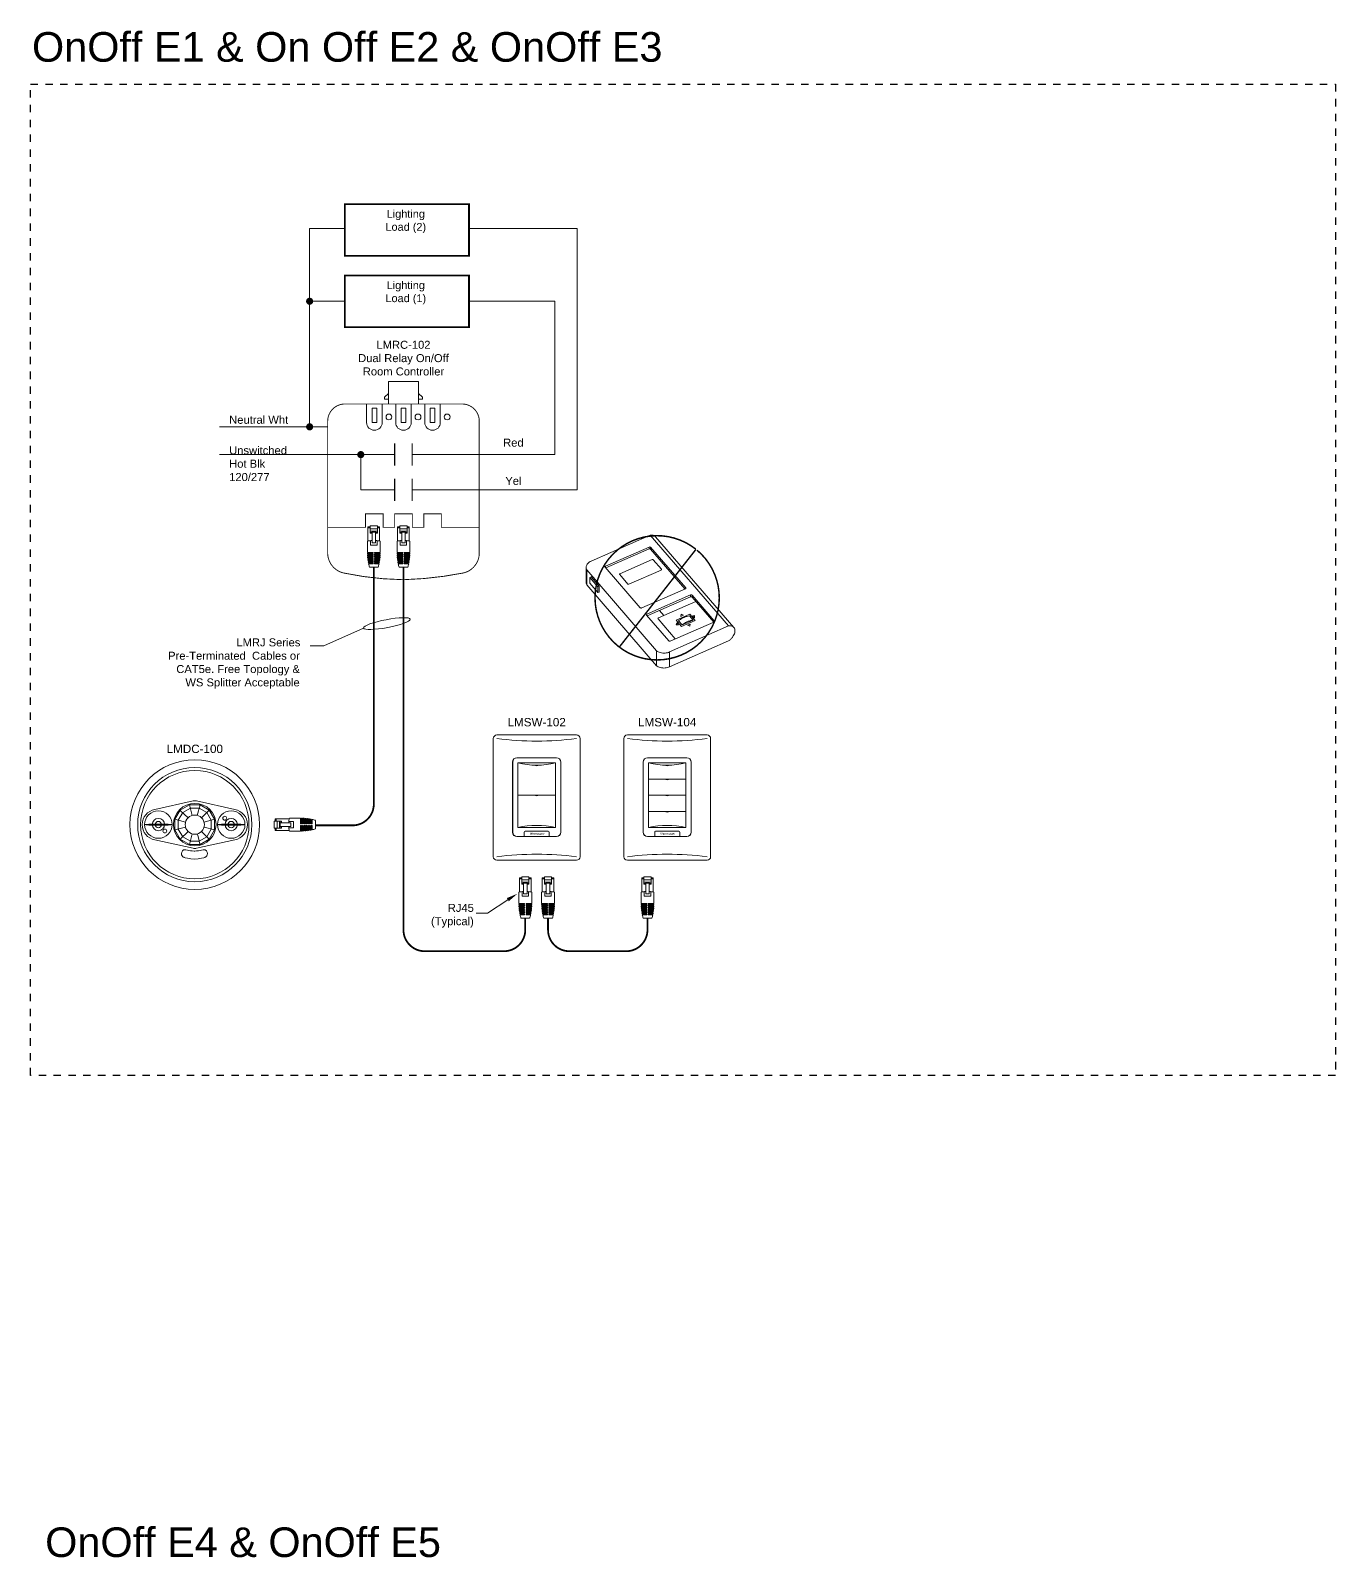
# Model space of a CAD drawing. Header units: inches. Extents: x -60 to 2005, y -577 to 104.
# Drawn here: x -60 to -16, y -13.7 to 37.9 of the extents above; entities that cross this region are included whole.
import ezdxf

# ---------------------------------------------------------------- set-up
doc = ezdxf.new("R2010")
doc.units = ezdxf.units.IN
doc.header["$MEASUREMENT"] = 0
doc.linetypes.add('Demo', pattern=[0.5, 0.25, -0.25])
doc.linetypes.add('HIDDEN2', pattern=[0.1875, 0.125, -0.0625])
doc.layers.get('0').update_dxf_attribs({"lineweight": 5})
doc.layers.add('PS Borders', color=40, linetype='Demo', lineweight=5, plot=False)
for name, color, linetype, lineweight in [('WS', 3, 'Continuous', 5), ('WS_DETAIL', 7, 'Continuous', 5), ('WS_LineVoltage', 1, 'Continuous', 5)]:
    doc.layers.add(name, color=color, linetype=linetype, lineweight=lineweight)
doc.styles.add('ARIAL', font='arial.ttf')

# ---------------------------------------------------------------- blocks, each defined once
blk = doc.blocks.new('A$C756910A1')
at = {"layer": 'WS_DETAIL'}
for p, q in [((0.15, 6.6), (0.15, 10.17)), ((0.15, 10.17), (0.73, 10.17)), ((0.73, 9.92), (0.15, 9.92)), ((0.73, 10.43), (0.73, 8.56)), ((0.73, 10.43), (2.51, 10.43)), ((2.51, 9.66), (0.73, 9.66)), ((2.51, 9.06), (0.73, 9.06)), ((0.73, 8.74), (1.17, 8.74)), ((0.73, 8.56), (1.17, 8.56)), ((1.17, 6.17), (1.17, 9.06)), ((1.17, 8.85), (2.06, 8.85)), ((2.06, 6.17), (2.06, 9.06)), ((2.06, 8.74), (2.51, 8.74)), ((2.51, 8.56), (2.06, 8.56)), ((2.51, 10.43), (2.51, 8.56)), ((3.08, 10.17), (2.51, 10.17)), ((3.08, 9.92), (2.51, 9.92)), ((3.08, 6.6), (3.08, 10.17)), ((0, 6.56), (0, 3.73)), ((0.81, 6.7), (0.81, 5.55)), ((0.81, 5.55), (2.42, 5.55)), ((1.17, 6.17), (2.06, 6.17)), ((2.42, 6.7), (2.42, 5.55)), ((3.23, 6.56), (3.23, 3.73)), ((0, 3.73), (1.43, 3.73)), ((0, 3.51), (1.43, 3.51)), ((0.01, 3.29), (1.43, 3.29)), ((0.02, 3.06), (1.43, 3.06)), ((0.03, 2.84), (1.43, 2.84)), ((0.05, 2.62), (1.43, 2.62)), ((0.07, 2.4), (1.43, 2.4)), ((0.09, 2.18), (1.43, 2.18)), ((0.12, 1.96), (1.43, 1.96)), ((0.15, 1.74), (1.43, 1.74)), ((0.18, 1.52), (1.43, 1.52)), ((0.22, 1.3), (1.43, 1.3)), ((0.26, 1.08), (1.43, 1.08)), ((0.31, 0.86), (1.43, 0.86)), ((0.89, 3.73), (0.89, 3.51)), ((0.89, 3.29), (0.89, 3.06)), ((0.89, 2.84), (0.89, 2.62)), ((0.89, 2.4), (0.89, 2.18)), ((0.89, 1.96), (0.89, 1.74)), ((0.89, 1.52), (0.89, 1.3)), ((0.89, 1.08), (0.89, 0.86)), ((1.43, 3.51), (1.43, 3.73)), ((1.43, 3.06), (1.43, 3.29)), ((1.43, 2.62), (1.43, 2.84)), ((1.43, 2.18), (1.43, 2.4)), ((1.43, 1.74), (1.43, 1.96)), ((1.43, 1.3), (1.43, 1.52)), ((1.43, 0.86), (1.43, 1.08)), ((1.8, 3.73), (3.23, 3.73)), ((1.8, 3.51), (1.8, 3.73)), ((1.8, 3.51), (3.23, 3.51)), ((1.8, 3.29), (3.23, 3.29)), ((1.8, 3.06), (1.8, 3.29)), ((1.8, 3.06), (3.22, 3.06)), ((1.8, 2.84), (3.2, 2.84)), ((1.8, 2.62), (1.8, 2.84)), ((1.8, 2.62), (3.19, 2.62)), ((1.8, 2.4), (3.17, 2.4)), ((1.8, 2.18), (1.8, 2.4)), ((1.8, 2.18), (3.14, 2.18)), ((1.8, 1.96), (3.12, 1.96)), ((1.8, 1.74), (1.8, 1.96)), ((1.8, 1.74), (3.09, 1.74)), ((1.8, 1.52), (3.05, 1.52)), ((1.8, 1.3), (1.8, 1.52)), ((1.8, 1.3), (3.01, 1.3)), ((1.8, 1.08), (2.97, 1.08)), ((1.8, 0.86), (1.8, 1.08)), ((1.8, 0.86), (2.92, 0.86)), ((2.34, 3.73), (2.34, 3.51)), ((2.34, 3.29), (2.34, 3.06)), ((2.34, 2.84), (2.34, 2.62)), ((2.34, 2.4), (2.34, 2.18)), ((2.34, 1.96), (2.34, 1.74)), ((2.34, 1.52), (2.34, 1.3)), ((2.34, 1.08), (2.34, 0.86)), ((2.69, 0), (0.52, 0))]:
    blk.add_line(p, q, dxfattribs=at)
for centre, radius, start, end in [((1.62, -0.58), 7.33, 93.502, 102.7411), ((1.62, -0.58), 7.33, 77.2589, 86.498), ((13.49, 3.73), 13.49, 180.937, 181.8742), ((13.49, 3.73), 13.49, 182.8119, 183.7504), ((13.49, 3.73), 13.49, 184.6899, 185.6307), ((13.49, 3.73), 13.49, 186.573, 187.5171), ((13.49, 3.73), 13.49, 188.4632, 189.4117), ((13.49, 3.73), 13.49, 190.3627, 191.3167), ((13.49, 3.73), 13.49, 192.2739, 196.0379), ((-10.25, 3.73), 13.49, 343.9621, 347.7261), ((-10.25, 3.73), 13.49, 348.6833, 349.6373), ((-10.25, 3.73), 13.49, 350.5883, 351.5368), ((-10.25, 3.73), 13.49, 352.4829, 353.427), ((-10.25, 3.73), 13.49, 354.3693, 355.3101), ((-10.25, 3.73), 13.49, 356.2496, 357.1881), ((-10.25, 3.73), 13.49, 358.1258, 359.063)]:
    blk.add_arc(centre, radius, start, end, dxfattribs=at)
blk = doc.blocks.new('RJ45')
at = {"layer": 'WS_DETAIL', "xscale": 1.117448685388325, "yscale": 1.117448685388325, "zscale": 1.117448685388325}
blk.add_blockref('A$C756910A1', (59.47, 150.68), dxfattribs=at)
blk = doc.blocks.new('A$C28216DC1')
at = {"layer": 'WS_DETAIL'}
blk.add_lwpolyline([(22.84, 8.11), (17.13, 4.27), (13.98, 4.27)], dxfattribs=at)
blk.add_solid([(23.11, 7.67), (22.56, 8.56), (25.52, 9.76)], dxfattribs=at)
at = {"layer": 'WS_DETAIL', "linetype": 'Continuous', "insert": (13.29, 3.59), "char_height": 2.25, "width": 37.309, "attachment_point": 6, "style": 'ARIAL'}
blk.add_mtext('\\pi29.81;RJ45\\P\\pi22.42;(Typical)', dxfattribs=at)
blk = doc.blocks.new('LMCT-100_i')
at = {"extrusion": (0, 0.700492, 0.71366)}
for p, q in [((-24.44, 12.57), (-4.49, 21.34)), ((21.96, -9.31), (-4.49, 21.34)), ((-2.72, 20.82), (23.73, -9.83)), ((-19.6, 10.84), (-4.88, 17.31)), ((-4.88, 16.69), (-19.52, 10.26)), ((-4.89, 17.31), (-4.89, 16.68)), ((-4.39, 17.23), (7.47, 3.58)), ((-4.39, 17.22), (-4.39, 16.6)), ((7.2, 3.17), (-4.39, 16.6)), ((-26.13, 10.41), (-26.13, 5.37)), ((-7.85, -3.15), (-19.72, 10.49)), ((-19.6, 10.84), (-19.6, 10.35)), ((-14.71, 8.31), (-3.84, 13.09)), ((-3.47, 13.03), (-0.73, 9.81)), ((-25.93, 9.59), (-25.93, 4.54)), ((-25.92, 9.59), (-2.4, -17.69)), ((-24.48, 7.23), (-24.92, 7.04)), ((-24.92, 7.04), (-22.2, 3.89)), ((-24.92, 7.04), (-24.92, 5.11)), ((-12.03, 4.85), (-14.8, 8.05)), ((-0.8, 9.56), (-11.67, 4.79)), ((-22.2, 1.96), (-24.92, 5.11)), ((-22.2, 3.89), (-21.76, 4.08)), ((-22.2, 1.96), (-22.2, 3.89)), ((-21.76, 2.15), (-22.2, 1.96)), ((-21.76, 2.15), (-21.76, 4.08)), ((7.36, 3.23), (-7.36, -3.23)), ((-5.6, -5.33), (9.12, 1.14)), ((9.12, 0.51), (-5.52, -5.91)), ((7.47, 3.58), (7.47, 3.31)), ((9.12, 1.14), (9.12, 0.51)), ((9.61, 1.05), (17.1, -7.63)), ((9.61, 1.05), (9.61, 0.43)), ((16.9, -8.02), (9.61, 0.43)), ((-1.72, -6.58), (10.88, -1.04)), ((0.07, -5.79), (-1.38, -4.1)), ((1.77, -14.36), (-5.72, -5.68)), ((-5.6, -5.33), (-5.6, -5.82)), ((3.96, -13.7), (-1.84, -6.93)), ((21.96, -9.31), (2, -18.08)), ((16.98, -7.98), (2.27, -14.44)), ((4.2, -7.4), (8.9, -5.34)), ((6, -9.49), (4.2, -7.4)), ((5.05, -8.96), (4.42, -8.23)), ((6.24, -8.97), (5.04, -7.57)), ((6, -9.49), (10.7, -7.42)), ((6.24, -8.97), (9.96, -7.33)), ((8.76, -5.94), (9.96, -7.33)), ((10.7, -7.42), (8.9, -5.34)), ((17.1, -7.63), (17.1, -7.9)), ((2, -23.12), (21.96, -14.36)), ((-2.4, -22.73), (-2.4, -17.69)), ((2, -18.08), (2, -23.12))]:
    blk.add_line(p, q, dxfattribs=at)
for p, q in [((4.42, -8.23), (4.2, -8.91)), ((5.05, -8.96), (4.2, -8.91)), ((5.83, -6.07), (5.93, -5.37)), ((6.71, -5.7), (5.93, -5.37)), ((8.87, -9.36), (8.09, -9.03)), ((8.87, -9.36), (8.97, -8.66)), ((9.78, -5.85), (10.48, -5.73)), ((10.4, -6.57), (10.48, -5.73))]:
    blk.add_line(p, q)
at = {"extrusion": (-0.310472, -0.62793, 0.71366)}
for p, q in [((6.71, -5.7), (5.83, -6.07)), ((8.97, -8.66), (8.09, -9.03))]:
    blk.add_line(p, q, dxfattribs=at)
at = {"extrusion": (-0.692921, 0.102711, 0.71366)}
blk.add_line((10.4, -6.57), (9.78, -5.85), dxfattribs=at)
for centre in [(-4.71, 16.87), (-4.71, 16.25)]:
    blk.add_arc(centre, 0.477, 48.6015, 112.129)
for points, knots in [([(-4.49, 21.34), (-4.24, 21.37), (-3.76, 21.38), (-3.16, 21.21), (-2.85, 20.98), (-2.72, 20.83), (-2.72, 20.82)], [0, 0, 0, 0, 0.1, 0.2, 0.3, 0.3044799, 0.3044799, 0.3044799, 0.3044799]), ([(-25.93, 4.54), (-26.02, 4.72), (-26.11, 5), (-26.13, 5.28), (-26.13, 5.37)], [0, 0, 0, 0, 0.1666667, 0.2459578, 0.2459578, 0.2459578, 0.2459578])]:
    blk.add_open_spline(points, degree=3, knots=knots)
for points in [[(-24.44, 12.57), (-24.67, 12.47), (-25.09, 12.23), (-25.6, 11.79), (-25.95, 11.27), (-26.13, 10.71), (-26.14, 10.14), (-26.02, 9.77), (-25.93, 9.59)], [(-19.72, 10.49), (-19.73, 10.51), (-19.76, 10.55), (-19.77, 10.62), (-19.77, 10.69), (-19.73, 10.75), (-19.68, 10.8), (-19.63, 10.83), (-19.6, 10.84)], [(-3.84, 13.09), (-3.82, 13.1), (-3.78, 13.11), (-3.71, 13.12), (-3.64, 13.11), (-3.57, 13.1), (-3.52, 13.07), (-3.49, 13.04), (-3.47, 13.03)], [(-14.8, 8.05), (-14.81, 8.07), (-14.83, 8.1), (-14.84, 8.15), (-14.83, 8.2), (-14.81, 8.24), (-14.77, 8.28), (-14.73, 8.3), (-14.71, 8.31)], [(-0.73, 9.81), (-0.72, 9.8), (-0.7, 9.77), (-0.69, 9.72), (-0.69, 9.67), (-0.72, 9.62), (-0.76, 9.58), (-0.8, 9.56), (-0.82, 9.55)], [(-11.67, 4.79), (-11.69, 4.78), (-11.73, 4.76), (-11.8, 4.75), (-11.87, 4.76), (-11.93, 4.78), (-11.99, 4.81), (-12.02, 4.83), (-12.03, 4.85)], [(7.47, 3.58), (7.49, 3.56), (7.51, 3.52), (7.53, 3.46), (7.52, 3.39), (7.48, 3.32), (7.43, 3.27), (7.38, 3.24), (7.35, 3.23)], [(9.12, 1.14), (9.14, 1.15), (9.2, 1.17), (9.3, 1.18), (9.39, 1.17), (9.48, 1.15), (9.56, 1.11), (9.6, 1.07), (9.61, 1.05)], [(9.61, 0.43), (9.6, 0.45), (9.56, 0.48), (9.48, 0.52), (9.39, 0.55), (9.3, 0.56), (9.2, 0.54), (9.14, 0.53), (9.12, 0.51)], [(-7.36, -3.23), (-7.38, -3.24), (-7.44, -3.26), (-7.54, -3.27), (-7.63, -3.27), (-7.72, -3.24), (-7.8, -3.2), (-7.84, -3.17), (-7.85, -3.15)], [(-5.72, -5.68), (-5.73, -5.66), (-5.76, -5.62), (-5.77, -5.56), (-5.76, -5.49), (-5.73, -5.42), (-5.67, -5.37), (-5.62, -5.34), (-5.6, -5.33)], [(-1.84, -6.93), (-1.85, -6.91), (-1.88, -6.87), (-1.89, -6.8), (-1.88, -6.74), (-1.85, -6.67), (-1.8, -6.62), (-1.75, -6.59), (-1.72, -6.58)], [(5.04, -7.57), (5.33, -7.34), (5.94, -6.91), (6.9, -6.4), (7.85, -6.06), (8.47, -5.96), (8.76, -5.94)], [(9.96, -7.33), (9.67, -7.35), (9.06, -7.46), (8.1, -7.8), (7.14, -8.3), (6.53, -8.73), (6.24, -8.97)], [(17.1, -7.63), (17.12, -7.65), (17.14, -7.69), (17.16, -7.75), (17.15, -7.82), (17.11, -7.88), (17.06, -7.94), (17.01, -7.97), (16.98, -7.98)], [(21.96, -14.36), (22.21, -14.17), (22.68, -13.76), (23.28, -13.06), (23.74, -12.32), (24.02, -11.58), (24.12, -10.88), (24.02, -10.27), (23.74, -9.78), (23.28, -9.44), (22.68, -9.27), (22.21, -9.28), (21.96, -9.31)], [(2.27, -14.44), (2.24, -14.46), (2.18, -14.48), (2.09, -14.49), (1.99, -14.48), (1.9, -14.45), (1.83, -14.42), (1.79, -14.38), (1.77, -14.36)], [(-2.4, -17.69), (-2.22, -17.83), (-1.8, -18.07), (-1.08, -18.32), (-0.3, -18.46), (0.5, -18.47), (1.29, -18.34), (1.78, -18.18), (2, -18.08)], [(2, -23.12), (1.78, -23.22), (1.29, -23.39), (0.5, -23.51), (-0.3, -23.5), (-1.08, -23.37), (-1.8, -23.11), (-2.22, -22.87), (-2.4, -22.73)]]:
    blk.add_open_spline(points, degree=3)
at = {"layer": 'WS_DETAIL'}
blk.add_line((-24.48, 7.23), (-21.76, 4.08), dxfattribs=at)
at = {"layer": 'WS_DETAIL', "extrusion": (0, 0.700492, 0.71366)}
blk.add_line((-25.93, 4.54), (-2.4, -22.73), dxfattribs=at)
blk = doc.blocks.new('WallPlate1Gang')
for p, q in [((-10.76, 33.83), (10.76, 33.83)), ((-11.72, 0.96), (-11.72, 32.87)), ((11.72, 32.87), (11.72, 0.96)), ((-6.49, 26.51), (-6.49, 7.57)), ((-5.31, 27.69), (5.31, 27.69)), ((6.49, 26.51), (6.49, 7.57)), ((5.31, 6.39), (-5.31, 6.39)), ((-10.76, 0), (10.76, 0))]:
    blk.add_line(p, q)
for centre, radius, start, end in [((-10.76, 32.87), 0.96, 90, 180), ((10.76, 32.87), 0.96, 0, 90), ((0, 117.5), 85.31, 262.7571, 277.2429), ((-5.31, 26.51), 1.18, 90, 180), ((5.31, 26.51), 1.18, 0, 90), ((-5.31, 7.57), 1.18, 180, 270), ((5.31, 7.57), 1.18, 270, 0), ((-10.76, 0.96), 0.96, 180, 270), ((0, -83.67), 85.31, 82.7571, 97.2429), ((10.76, 0.96), 0.96, 270, 0)]:
    blk.add_arc(centre, radius, start, end)
blk = doc.blocks.new('*U137')
blk.add_blockref('WallPlate1Gang', (0, -0.01))
blk = doc.blocks.new('*U251')
for p, q in [((-5.32, 21.31), (5.32, 21.31)), ((-6.5, 20.13), (-6.5, 1.18)), ((-5.07, 2.44), (-5.07, 19.89)), ((-5.07, 19.89), (5.07, 19.89)), ((-5.07, 19.89), (5.07, 19.89)), ((-0.33, 19.29), (-0.33, 19.19)), ((0.33, 19.29), (0.33, 19.19)), ((5.07, 19.89), (5.07, 2.44)), ((6.5, 20.13), (6.5, 1.18)), ((-5.07, 11.16), (0, 11.16)), ((-0.33, 11.17), (-0.33, 11.06)), ((0, 11.16), (5.07, 11.16)), ((0.33, 11.17), (0.33, 11.06)), ((5.32, 0), (-5.32, 0)), ((5.07, 2.44), (-5.07, 2.44)), ((-3.38, 1.24), (-3.38, 0)), ((3.14, 1.48), (-3.14, 1.48)), ((3.38, 1.24), (3.38, 0))]:
    blk.add_line(p, q)
for centre, radius, start, end in [((-5.32, 20.13), 1.18, 90, 180), ((5.32, 20.13), 1.18, 0, 90), ((0, 41.25), 21.96, 256.6482, 283.3518), ((0, 19.73), 0.639, 238.6629, 301.3371), ((0, 11.61), 0.639, 238.6629, 301.3371), ((-5.32, 1.18), 1.18, 180, 270), ((0, -18.92), 21.96, 76.6482, 103.3518), ((-3.14, 1.24), 0.239, 90, 180), ((3.14, 1.24), 0.239, 0, 90), ((5.32, 1.18), 1.18, 270, 0)]:
    blk.add_arc(centre, radius, start, end)
at = {"style": 'ARIAL'}
for s, insert, char_height, width, attachment_point in [('LMSW-102', (0, 32.02), 2.25, 40.9705, 2), ('{\\fArial|b1|i1|c0|p34;Wattstopper}', (-1.79, 1.04), 0.4798, 3.7953, 1)]:
    blk.add_mtext(s, dxfattribs=dict(at, insert=insert, char_height=char_height, width=width, attachment_point=attachment_point))
blk = doc.blocks.new('*U249')
for p, q in [((-5.32, 21.31), (5.32, 21.31)), ((-6.5, 20.13), (-6.5, 1.18)), ((-5.07, 2.44), (-5.07, 19.89)), ((-5.07, 19.89), (5.07, 19.89)), ((-0.33, 19.29), (-0.33, 19.19)), ((0.33, 19.29), (0.33, 19.19)), ((5.07, 19.89), (5.07, 2.44)), ((6.5, 20.13), (6.5, 1.18)), ((-5.07, 15.52), (0, 15.52)), ((-0.33, 15.53), (-0.33, 15.42)), ((0, 15.52), (5.07, 15.52)), ((0.33, 15.53), (0.33, 15.42)), ((-5.07, 11.16), (0, 11.16)), ((-0.33, 11.17), (-0.33, 11.06)), ((0, 11.16), (5.07, 11.16)), ((0.33, 11.17), (0.33, 11.06)), ((-5.07, 6.8), (0, 6.8)), ((-0.33, 6.81), (-0.33, 6.7)), ((0, 6.8), (5.07, 6.8)), ((0.33, 6.81), (0.33, 6.7)), ((5.32, 0), (-5.32, 0)), ((5.07, 2.44), (-5.07, 2.44)), ((5.07, 2.44), (-5.07, 2.44)), ((-3.38, 1.24), (-3.38, 0)), ((3.14, 1.48), (-3.14, 1.48)), ((3.38, 1.24), (3.38, 0))]:
    blk.add_line(p, q)
for centre, radius, start, end in [((-5.32, 20.13), 1.18, 90, 180), ((5.32, 20.13), 1.18, 0, 90), ((0, 41.25), 21.96, 256.6482, 283.3518), ((0, 19.73), 0.639, 238.6629, 301.3371), ((0, 15.97), 0.639, 238.6629, 301.3371), ((0, 11.61), 0.639, 238.6629, 301.3371), ((0, 7.25), 0.639, 238.6629, 301.3371), ((-5.32, 1.18), 1.18, 180, 270), ((0, -18.92), 21.96, 76.6482, 103.3518), ((-3.14, 1.24), 0.239, 90, 180), ((3.14, 1.24), 0.239, 0, 90), ((5.32, 1.18), 1.18, 270, 0)]:
    blk.add_arc(centre, radius, start, end)
at = {"style": 'ARIAL'}
for s, insert, char_height, width, attachment_point in [('LMSW-104', (0, 32.02), 2.25, 40.9705, 2), ('{\\fArial|b1|i1|c0|p34;Wattstopper}', (-1.79, 1.04), 0.4798, 3.7953, 1)]:
    blk.add_mtext(s, dxfattribs=dict(at, insert=insert, char_height=char_height, width=width, attachment_point=attachment_point))
blk = doc.blocks.new('*U257')
at = {"lineweight": 18}
for points in [[(-1.44, -5.36), (-3.92, -3.92), (-5.36, -1.44), (-5.36, 1.43), (-3.92, 3.92), (-1.44, 5.36), (1.43, 5.36), (3.92, 3.92), (5.36, 1.43), (5.36, -1.44), (3.92, -3.92), (1.43, -5.36), (-1.44, -5.36)], [(-1.2, -4.47), (-3.27, -3.27), (-4.47, -1.2), (-4.47, 1.2), (-3.27, 3.27), (-1.2, 4.46), (1.2, 4.46), (3.27, 3.27), (4.46, 1.2), (4.46, -1.2), (3.27, -3.27), (1.2, -4.47), (-1.2, -4.47)], [(-1.44, 5.36), (-0.67, 2.5)], [(1.43, 5.36), (0.67, 2.5)], [(-2.5, 0.67), (-5.36, 1.43)], [(-3.97, 3.84), (-1.83, 1.83)], [(3.92, 3.92), (1.83, 1.83)], [(5.36, 1.43), (2.5, 0.67)], [(-2.5, -0.67), (-5.36, -1.44)], [(-1.83, -1.83), (-3.92, -3.92)], [(-0.67, -2.5), (-1.44, -5.36)], [(3.87, -3.95), (1.83, -1.84)], [(5.36, -1.44), (2.5, -0.67)]]:
    blk.add_lwpolyline(points, dxfattribs=at)
for points, knots in [([(17.49, 0), (17.49, -9.66), (9.66, -17.49), (0, -17.49), (-9.66, -17.49), (-17.49, -9.66), (-17.49, 0), (-17.49, 9.66), (-9.66, 17.49), (0, 17.49), (9.66, 17.49), (17.49, 9.66), (17.49, 0)], [0, 0, 0, 0, 1, 1, 1, 2, 2, 2, 3, 3, 3, 4, 4, 4, 4]), ([(15.41, 0), (15.41, -8.51), (8.51, -15.41), (0, -15.41), (-8.51, -15.41), (-15.41, -8.51), (-15.41, 0), (-15.41, 8.51), (-8.51, 15.41), (0, 15.41), (8.51, 15.41), (15.41, 8.51), (15.41, 0)], [0, 0, 0, 0, 1, 1, 1, 2, 2, 2, 3, 3, 3, 4, 4, 4, 4]), ([(14.63, 0), (14.63, -8.08), (8.08, -14.63), (0, -14.63), (-8.08, -14.63), (-14.63, -8.08), (-14.63, 0), (-14.63, 8.08), (-8.08, 14.63), (0, 14.63), (8.08, 14.63), (14.63, 8.08), (14.63, 0)], [0, 0, 0, 0, 1, 1, 1, 2, 2, 2, 3, 3, 3, 4, 4, 4, 4]), ([(-14.21, 0), (-14.21, 2.03), (-12.74, 3.73), (-10.81, 4.08), (-10.81, 4.08), (-0.46, 6.4), (-0.46, 6.4), (-0.33, 6.43), (-0.17, 6.45), (0, 6.45)], [0, 0, 0, 0, 1, 1, 1, 2, 2, 2, 3, 3, 3, 3]), ([(5.74, 0), (5.74, -3.17), (3.17, -5.74), (0, -5.74), (-3.17, -5.74), (-5.74, -3.17), (-5.74, 0), (-5.74, 3.17), (-3.17, 5.74), (0, 5.74), (3.17, 5.74), (5.74, 3.17), (5.74, 0)], [0, 0, 0, 0, 1, 1, 1, 2, 2, 2, 3, 3, 3, 4, 4, 4, 4]), ([(14.21, 0), (14.21, 2.03), (12.74, 3.73), (10.81, 4.08), (10.81, 4.08), (0.46, 6.4), (0.46, 6.4), (0.33, 6.43), (0.17, 6.45), (0, 6.45)], [0, 0, 0, 0, 1, 1, 1, 2, 2, 2, 3, 3, 3, 3]), ([(-6.13, 0), (-6.13, -2.05), (-7.79, -3.7), (-9.84, -3.7), (-11.88, -3.7), (-13.54, -2.05), (-13.54, 0), (-13.54, 2.04), (-11.88, 3.7), (-9.84, 3.7), (-7.79, 3.7), (-6.13, 2.04), (-6.13, 0)], [0, 0, 0, 0, 1, 1, 1, 2, 2, 2, 3, 3, 3, 4, 4, 4, 4]), ([(-6.13, 0), (-6.13, -2.05), (-7.79, -3.7), (-9.84, -3.7), (-11.88, -3.7), (-13.54, -2.05), (-13.54, 0), (-13.54, 2.04), (-11.88, 3.7), (-9.84, 3.7), (-7.79, 3.7), (-6.13, 2.04), (-6.13, 0)], [0, 0, 0, 0, 1, 1, 1, 2, 2, 2, 3, 3, 3, 4, 4, 4, 4]), ([(-6.14, 0), (-6.14, -0.09), (-7.79, -0.17), (-9.84, -0.17), (-11.88, -0.17), (-13.53, -0.09), (-13.53, 0), (-13.53, 0.09), (-11.88, 0.16), (-9.84, 0.16), (-7.79, 0.16), (-6.14, 0.09), (-6.14, 0)], [0, 0, 0, 0, 1, 1, 1, 2, 2, 2, 3, 3, 3, 4, 4, 4, 4]), ([(-6.14, 0), (-6.14, -0.09), (-7.79, -0.17), (-9.84, -0.17), (-11.88, -0.17), (-13.53, -0.09), (-13.53, 0), (-13.53, 0.09), (-11.88, 0.16), (-9.84, 0.16), (-7.79, 0.16), (-6.14, 0.09), (-6.14, 0)], [0, 0, 0, 0, 1, 1, 1, 2, 2, 2, 3, 3, 3, 4, 4, 4, 4]), ([(-8.18, 0), (-8.18, -0.91), (-8.92, -1.66), (-9.84, -1.66), (-10.75, -1.66), (-11.49, -0.91), (-11.49, 0), (-11.49, 0.91), (-10.75, 1.65), (-9.84, 1.65), (-8.92, 1.65), (-8.18, 0.91), (-8.18, 0)], [0, 0, 0, 0, 1, 1, 1, 2, 2, 2, 3, 3, 3, 4, 4, 4, 4]), ([(-8.18, 0), (-8.18, -0.91), (-8.92, -1.66), (-9.84, -1.66), (-10.75, -1.66), (-11.49, -0.91), (-11.49, 0), (-11.49, 0.91), (-10.75, 1.65), (-9.84, 1.65), (-8.92, 1.65), (-8.18, 0.91), (-8.18, 0)], [0, 0, 0, 0, 1, 1, 1, 2, 2, 2, 3, 3, 3, 4, 4, 4, 4]), ([(-8.97, 0), (-8.97, -0.48), (-9.36, -0.87), (-9.84, -0.87), (-10.32, -0.87), (-10.7, -0.48), (-10.7, 0), (-10.7, 0.48), (-10.32, 0.87), (-9.84, 0.87), (-9.36, 0.87), (-8.97, 0.48), (-8.97, 0)], [0, 0, 0, 0, 1, 1, 1, 2, 2, 2, 3, 3, 3, 4, 4, 4, 4]), ([(-8.97, 0), (-8.97, -0.48), (-9.36, -0.87), (-9.84, -0.87), (-10.32, -0.87), (-10.7, -0.48), (-10.7, 0), (-10.7, 0.48), (-10.32, 0.87), (-9.84, 0.87), (-9.36, 0.87), (-8.97, 0.48), (-8.97, 0)], [0, 0, 0, 0, 1, 1, 1, 2, 2, 2, 3, 3, 3, 4, 4, 4, 4]), ([(2.59, 0), (2.59, -1.43), (1.43, -2.59), (0, -2.59), (-1.43, -2.59), (-2.59, -1.43), (-2.59, 0), (-2.59, 1.43), (-1.43, 2.59), (0, 2.59), (1.43, 2.59), (2.59, 1.43), (2.59, 0)], [0, 0, 0, 0, 1, 1, 1, 2, 2, 2, 3, 3, 3, 4, 4, 4, 4]), ([(6.13, 0), (6.13, 2.04), (7.79, 3.7), (9.83, 3.7), (11.88, 3.7), (13.54, 2.04), (13.54, 0), (13.54, -2.05), (11.88, -3.7), (9.83, -3.7), (7.79, -3.7), (6.13, -2.05), (6.13, 0)], [0, 0, 0, 0, 1, 1, 1, 2, 2, 2, 3, 3, 3, 4, 4, 4, 4]), ([(6.14, 0), (6.14, 0.09), (7.79, 0.16), (9.83, 0.16), (11.88, 0.16), (13.53, 0.09), (13.53, 0), (13.53, -0.09), (11.88, -0.17), (9.83, -0.17), (7.79, -0.17), (6.14, -0.09), (6.14, 0)], [0, 0, 0, 0, 1, 1, 1, 2, 2, 2, 3, 3, 3, 4, 4, 4, 4]), ([(7.57, 1.73), (7.57, 2.02), (7.81, 2.25), (8.1, 2.25), (8.39, 2.25), (8.62, 2.02), (8.62, 1.73), (8.62, 1.44), (8.39, 1.2), (8.1, 1.2), (7.81, 1.2), (7.57, 1.44), (7.57, 1.73)], [0, 0, 0, 0, 1, 1, 1, 2, 2, 2, 3, 3, 3, 4, 4, 4, 4]), ([(8.18, 0), (8.18, 0.91), (8.92, 1.65), (9.83, 1.65), (10.75, 1.65), (11.49, 0.91), (11.49, 0), (11.49, -0.91), (10.75, -1.66), (9.83, -1.66), (8.92, -1.66), (8.18, -0.91), (8.18, 0)], [0, 0, 0, 0, 1, 1, 1, 2, 2, 2, 3, 3, 3, 4, 4, 4, 4]), ([(8.97, 0), (8.97, 0.48), (9.36, 0.87), (9.83, 0.87), (10.31, 0.87), (10.7, 0.48), (10.7, 0), (10.7, -0.48), (10.31, -0.87), (9.83, -0.87), (9.36, -0.87), (8.97, -0.48), (8.97, 0)], [0, 0, 0, 0, 1, 1, 1, 2, 2, 2, 3, 3, 3, 4, 4, 4, 4]), ([(-14.21, 0), (-14.21, -2.04), (-12.74, -3.73), (-10.81, -4.08), (-10.81, -4.08), (-0.46, -6.4), (-0.46, -6.4), (-0.33, -6.43), (-0.17, -6.45), (0, -6.45)], [0, 0, 0, 0, 1, 1, 1, 2, 2, 2, 3, 3, 3, 3]), ([(-7.57, -1.73), (-7.57, -2.02), (-7.81, -2.26), (-8.1, -2.26), (-8.39, -2.26), (-8.62, -2.02), (-8.62, -1.73), (-8.62, -1.44), (-8.39, -1.21), (-8.1, -1.21), (-7.81, -1.21), (-7.57, -1.44), (-7.57, -1.73)], [0, 0, 0, 0, 1, 1, 1, 2, 2, 2, 3, 3, 3, 4, 4, 4, 4]), ([(-7.57, -1.73), (-7.57, -2.02), (-7.81, -2.26), (-8.1, -2.26), (-8.39, -2.26), (-8.62, -2.02), (-8.62, -1.73), (-8.62, -1.44), (-8.39, -1.21), (-8.1, -1.21), (-7.81, -1.21), (-7.57, -1.44), (-7.57, -1.73)], [0, 0, 0, 0, 1, 1, 1, 2, 2, 2, 3, 3, 3, 4, 4, 4, 4]), ([(14.21, 0), (14.21, -2.04), (12.74, -3.73), (10.81, -4.08), (10.81, -4.08), (0.46, -6.4), (0.46, -6.4), (0.33, -6.43), (0.17, -6.45), (0, -6.45)], [0, 0, 0, 0, 1, 1, 1, 2, 2, 2, 3, 3, 3, 3]), ([(-0.1, -9.29), (1.27, -9.29), (2.67, -8.87), (2.67, -8.87), (2.67, -8.87), (2.76, -8.82), (2.76, -8.82), (3.14, -8.68), (3.41, -8.29), (3.41, -7.83), (3.41, -7.24), (2.98, -6.77), (2.44, -6.77), (2.44, -6.77), (2.15, -6.8), (1.77, -6.91), (1.39, -7.03), (0.63, -7.13), (0, -7.13), (0, -7.13), (-0.2, -7.13), (-0.2, -7.13), (-0.83, -7.13), (-1.59, -7.03), (-1.97, -6.91), (-2.35, -6.8), (-2.64, -6.77), (-2.64, -6.77), (-3.18, -6.77), (-3.61, -7.24), (-3.61, -7.83), (-3.61, -8.29), (-3.34, -8.68), (-2.96, -8.82), (-2.96, -8.82), (-2.87, -8.87), (-2.87, -8.87), (-2.87, -8.87), (-1.47, -9.29), (-0.1, -9.29)], [0, 0, 0, 0, 1, 1, 1, 2, 2, 2, 3, 3, 3, 4, 4, 4, 5, 5, 5, 6, 6, 6, 7, 7, 7, 8, 8, 8, 9, 9, 9, 10, 10, 10, 11, 11, 11, 12, 12, 12, 13, 13, 13, 13])]:
    blk.add_open_spline(points, degree=3, knots=knots, dxfattribs=at)
blk.add_open_spline([(1.43, -5.36), (1.43, -5.29), (0.67, -2.5), (0.67, -2.5)], degree=3, dxfattribs=at)
at = {"insert": (0, 21.58), "char_height": 2.25, "width": 40.9705, "attachment_point": 2, "style": 'ARIAL'}
blk.add_mtext('LMDC-100', dxfattribs=at)

msp = doc.modelspace()

# ---------------------------------------------------------------- linework, layer by layer
for p, q in [((-47.965, 26.033), (-47.965, 25.273)), ((-46.958, 26.033), (-47.965, 26.033)), ((-46.958, 26.033), (-46.958, 25.273)), ((-48.704, 25.273), (-48.704, 24.648)), ((-48.18, 24.648), (-48.18, 25.273)), ((-47.965, 25.625), (-48.098, 25.502)), ((-48.098, 25.502), (-48.098, 25.433)), ((-48.098, 25.433), (-47.965, 25.433)), ((-47.723, 24.648), (-47.723, 25.273)), ((-47.2, 25.273), (-47.2, 24.648)), ((-46.958, 25.625), (-46.824, 25.502)), ((-46.824, 25.433), (-46.958, 25.433)), ((-46.824, 25.502), (-46.824, 25.433)), ((-46.742, 24.648), (-46.742, 25.273)), ((-46.219, 25.273), (-46.219, 24.648)), ((-47.759, 23.937), (-47.759, 23.192)), ((-47.758, 23.937), (-47.758, 23.192)), ((-47.165, 23.937), (-47.165, 23.192)), ((-47.164, 23.937), (-47.164, 23.192)), ((-47.759, 22.752), (-47.759, 22.006)), ((-47.758, 22.752), (-47.758, 22.006)), ((-47.165, 22.752), (-47.165, 22.006)), ((-47.164, 22.752), (-47.164, 22.006)), ((-50.146, 17.113), (-50.612, 17.113))]:
    msp.add_line(p, q)
at = {"linetype": 'Continuous'}
msp.add_line((-50.146, 17.113), (-48.805, 17.712), dxfattribs=at)
at = {"linetype": 'Continuous', "const_width": 0.06}
for points in [[(-49.439, 30.274), (-45.251, 30.274), (-45.251, 32.019), (-49.439, 32.019)], [(-45.251, 27.867), (-45.251, 29.612), (-49.439, 29.612), (-49.439, 27.867)]]:
    msp.add_lwpolyline(points, close=True, dxfattribs=at)
at = {"linetype": 'Continuous', "const_width": 0.03}
msp.add_lwpolyline([(-47.462, 19.343, -0.048346), (-49.479, 19.569, -0.329956), (-50.018, 20.201), (-50.018, 24.694, -0.414214), (-49.44, 25.273), (-45.483, 25.273, -0.414214), (-44.904, 24.694), (-44.904, 23.792), (-44.904, 22.047), (-44.904, 20.201, -0.329956), (-45.444, 19.569, -0.0415), (-47.462, 19.343, -0.024292)], format="xyb", dxfattribs=at)
for points in [[(-48.522, 24.648), (-48.363, 24.648), (-48.363, 25.131), (-48.522, 25.131)], [(-47.541, 24.648), (-47.382, 24.648), (-47.382, 25.131), (-47.541, 25.131)], [(-46.56, 24.648), (-46.401, 24.648), (-46.401, 25.131), (-46.56, 25.131)]]:
    msp.add_lwpolyline(points, close=True)
for points, const_width in [([(-50.018, 21.109), (-48.74, 21.109), (-48.74, 21.565), (-48.145, 21.565), (-48.145, 21.109), (-47.759, 21.109), (-47.759, 21.565), (-47.164, 21.565), (-47.164, 21.109), (-46.778, 21.109), (-46.778, 21.565), (-46.183, 21.565), (-46.183, 21.109), (-44.904, 21.109)], 0.03), ([(-37.597, 20.363), (-40.18, 17.069)], 0.05)]:
    msp.add_lwpolyline(points, dxfattribs=dict(const_width=const_width))
at = {"const_width": 0.05}
msp.add_lwpolyline([(-37.597, 20.372, 170.981156), (-37.559, 20.341, 2.689397)], format="xyb", dxfattribs=at)
for centre in [(-47.952, 24.836), (-46.971, 24.836), (-45.99, 24.836)]:
    msp.add_circle(centre, 0.0983)
for centre in [(-48.442, 24.648), (-47.461, 24.648), (-46.481, 24.648)]:
    msp.add_arc(centre, 0.262, 180, 0)
at = {"extrusion": (0, 0, -1)}
msp.add_ellipse((-48.02, 17.862), major_axis=(-0.785, -0.15), ratio=0.168693, dxfattribs=at)
at = {"layer": 'PS Borders', "lineweight": -3}
msp.add_lwpolyline([(-60.043, 36.068), (-16.018, 36.068), (-16.018, 2.616), (-60.043, 2.616)], close=True, dxfattribs=at)
at = {"layer": 'WS'}
msp.add_lwpolyline([(-48.462, 19.764, 0.06, 0.06, 0), (-48.462, 11.772, 0.06, 0.06, 0), (-48.462, 11.772, 0.06, 0.06, -0.414214), (-49.182, 11.052, 0.06, 0.06, 0), (-50.431, 11.052, 0, 0, 0)], format="xyseb", dxfattribs=at)
at = {"layer": 'WS', "const_width": 0.06}
for points in [[(-43.352, 7.917), (-43.352, 7.525, -0.414214), (-44.072, 6.805), (-46.742, 6.805, -0.414214), (-47.462, 7.525), (-47.462, 19.764)], [(-42.584, 7.917), (-42.584, 7.525, 0.414214), (-41.864, 6.805), (-39.949, 6.805, 0.414214), (-39.229, 7.525), (-39.229, 7.917)]]:
    msp.add_lwpolyline(points, format="xyb", dxfattribs=at)
at = {"layer": 'WS_LineVoltage'}
for p, q in [((-49.439, 31.194), (-50.627, 31.194)), ((-50.627, 31.194), (-50.627, 24.502)), ((-41.599, 31.194), (-45.251, 31.194)), ((-49.439, 28.739), (-50.627, 28.739)), ((-42.353, 28.739), (-45.251, 28.739))]:
    msp.add_line(p, q, dxfattribs=at)
for points in [[(-41.599, 31.194), (-41.599, 31.194), (-41.599, 22.379), (-47.164, 22.379)], [(-42.353, 28.739), (-42.353, 28.739), (-42.353, 23.565), (-47.164, 23.565)], [(-50.018, 24.502), (-53.664, 24.502)], [(-47.758, 23.565), (-53.664, 23.565)], [(-47.758, 22.379), (-48.902, 22.379), (-48.902, 23.505)]]:
    msp.add_lwpolyline(points, dxfattribs=at)
at = {"layer": 'WS_LineVoltage', "const_width": 0.12}
for points in [[(-50.687, 28.739, 1), (-50.567, 28.739, 1)], [(-50.687, 24.502, 1), (-50.567, 24.502, 1)], [(-48.962, 23.565, 1), (-48.842, 23.565, 1)]]:
    msp.add_lwpolyline(points, format="xyb", close=True, dxfattribs=at)

# ---------------------------------------------------------------- block references
for name, p, xscale, yscale, zscale in [('RJ45', (-55.815, 1.681), 0.12, 0.12, 0.12), ('RJ45', (-54.815, 1.681), 0.12, 0.12, 0.12), ('LMCT-100_i', (-38.686, 18.713), 0.1, 0.1, 0.1), ('*U251', (-42.967, 10.673), 0.125, 0.125, 0.125), ('*U249', (-38.564, 10.673), 0.125, 0.125, 0.125), ('*U137', (-42.966, 9.876), 0.125, 0.125, 0.125), ('*U137', (-38.563, 9.876), 0.125, 0.125, 0.125), ('*U257', (-54.502, 11.078), 0.125, 0.125, 0.125), ('RJ45', (-50.704, -10.165), 0.12, 0.12, 0.12), ('RJ45', (-49.936, -10.165), 0.12, 0.12, 0.12), ('RJ45', (-46.581, -10.165), 0.12, 0.12, 0.12), ('A$C28216DC1', (-46.682, 7.572), 0.12, 0.12, 0.12)]:
    msp.add_blockref(name, p, dxfattribs=dict(xscale=xscale, yscale=yscale, zscale=zscale))
at = {"xscale": 0.12, "yscale": 0.12, "zscale": 0.12, "rotation": 90}
msp.add_blockref('RJ45', (-32.349, 3.725), dxfattribs=at)

# ---------------------------------------------------------------- texts
at = {"lineweight": -3, "char_height": 1, "attachment_point": 1, "style": 'ARIAL'}
for s, insert in [('OnOff E1 & On Off E2 & OnOff E3', (-59.995, 37.824)), ('OnOff E4 & OnOff E5', (-59.55, -12.639))]:
    msp.add_mtext_dynamic_manual_height_columns(s, width=21.74617, gutter_width=1, heights=[0], dxfattribs=dict(at, insert=insert))
at = {"linetype": 'HIDDEN2', "char_height": 0.26382, "width": 1.48242, "attachment_point": 2, "style": 'ARIAL'}
for s, insert in [('Lighting Load (2)', (-47.383, 31.822)), ('Lighting Load (1)', (-47.383, 29.414))]:
    msp.add_mtext(s, dxfattribs=dict(at, insert=insert))
at = {"insert": (-47.461, 27.406), "char_height": 0.26989, "width": 5.65768, "attachment_point": 2, "style": 'ARIAL'}
msp.add_mtext('LMRC-102 \\PDual Relay On/Off \\PRoom Controller', dxfattribs=at)
at = {"linetype": 'Continuous', "char_height": 0.27, "attachment_point": 4, "style": 'ARIAL'}
for s, insert, width in [('Neutral Wht', (-53.342, 24.738), 4.47708), ('Unswitched\\PHot Blk\\P120/277', (-53.342, 23.256), 6.93133), ('Red', (-44.099, 23.967), 6.16099), ('Yel', (-44.025, 22.674), 6.16099), ('\\pi2.5495;LMRJ Series \\P\\pi0.24607;Pre-Terminated  Cables or \\P\\pi0.52178;CAT5e. Free Topology & \\P\\pi0.82916;WS Splitter Acceptable', (-55.648, 16.512), 4.66626)]:
    msp.add_mtext(s, dxfattribs=dict(at, insert=insert, width=width))

doc.saveas('drawing.dxf')
